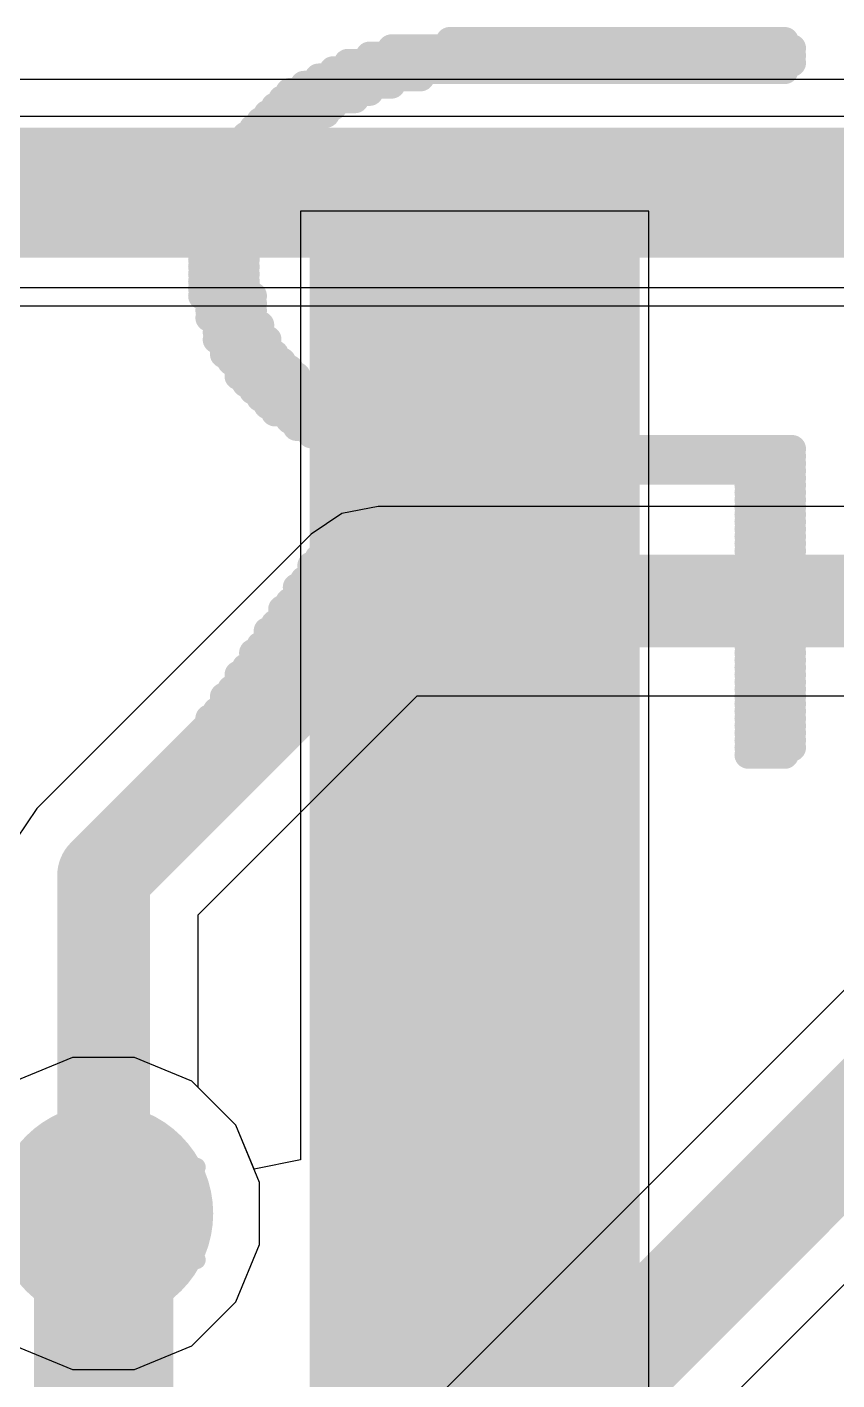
# Model space of a CAD drawing. Header units: inches. Extents: x -0.2 to 15.8, y 0 to 3.5.
# Drawn here: x 0.7252 to 0.8125, y 0.1061 to 0.2519 of the extents above; entities that cross this region are included whole.
import ezdxf

# ---------------------------------------------------------------- set-up
doc = ezdxf.new("R2010")
doc.units = ezdxf.units.IN
doc.header["$MEASUREMENT"] = 0
for name, color, linetype in [('Bottom Layer', 5, 'Continuous'), ('Bottom Overlay', 54, 'Continuous'), ('Drill Drawing', 1, 'Continuous'), ('Signal_1', 16, 'Continuous'), ('Signal_2', 76, 'Continuous'), ('Top Layer', 1, 'Continuous'), ('Top Paste', 8, 'Continuous'), ('Top Solder', 216, 'Continuous'), ('Via Holes', 16, 'Continuous')]:
    doc.layers.add(name, color=color, linetype=linetype)

msp = doc.modelspace()

# ---------------------------------------------------------------- hatches: boundary and pattern name
at = {"layer": 'Bottom Layer'}
h = msp.add_hatch(color=5, dxfattribs=at)
edge = h.paths.add_edge_path()
edge.add_arc((0.73342, 0.124), 0.01181, 0, 360)
at = {"layer": 'Signal_1'}
h = msp.add_hatch(color=16, dxfattribs=at)
edge = h.paths.add_edge_path()
edge.add_arc((0.73342, 0.124), 0.01181, 0, 360)
at = {"layer": 'Signal_2'}
h = msp.add_hatch(color=76, dxfattribs=at)
edge = h.paths.add_edge_path()
edge.add_arc((0.73342, 0.124), 0.01181, 0, 360)
at = {"layer": 'Top Layer'}
msp.add_hatch(color=1, dxfattribs=at).paths.add_polyline_path([(0.78719, 0.06166), (0.75963, 0.06166), (0.75963, 0.22702), (0.78719, 0.22702)])
h = msp.add_hatch(color=1, dxfattribs=at)
edge = h.paths.add_edge_path()
edge.add_arc((0.73342, 0.124), 0.01181, 0, 360)
at = {"layer": 'Top Paste'}
msp.add_hatch(color=8, dxfattribs=at).paths.add_polyline_path([(0.78719, 0.06166), (0.75963, 0.06166), (0.75963, 0.22702), (0.78719, 0.22702)])
at = {"layer": 'Top Solder'}
msp.add_hatch(color=216, dxfattribs=at).paths.add_polyline_path([(0.79119, 0.05766), (0.75563, 0.05766), (0.75563, 0.23102), (0.79119, 0.23102)])
at = {"layer": 'Via Holes'}
h = msp.add_hatch(color=7, dxfattribs=at)
edge = h.paths.add_edge_path()
edge.add_arc((0.73342, 0.124), 0.00591, 0, 360)

# ---------------------------------------------------------------- linework, layer by layer
at = {"layer": 'Bottom Layer'}
for p, q in [((1.14835, 0.24622), (0.695, 0.24622)), ((0.69965, 0.22378), (1.153, 0.22378)), ((0.88007, 0.21493), (0.76235, 0.09722)), ((0.77493, 0.07807), (0.89265, 0.19578)), ((0.73007, 0.14081), (0.72389, 0.13825)), ((0.73676, 0.14081), (0.73007, 0.14081)), ((0.74294, 0.13825), (0.73676, 0.14081)), ((0.74767, 0.13352), (0.74294, 0.13825)), ((0.75023, 0.12734), (0.74767, 0.13352)), ((0.75023, 0.12066), (0.75023, 0.12734)), ((0.74767, 0.11448), (0.75023, 0.12066)), ((0.74294, 0.10975), (0.74767, 0.11448)), ((0.72389, 0.10975), (0.73007, 0.10719)), ((0.73676, 0.10719), (0.74294, 0.10975)), ((0.73007, 0.10719), (0.73676, 0.10719))]:
    msp.add_line(p, q, dxfattribs=at)
at = {"layer": 'Bottom Layer', "const_width": 0.012}
for points in [[(0.695, 0.235), (1.153, 0.235)], [(0.767, 0.086), (0.888, 0.207)]]:
    msp.add_lwpolyline(points, dxfattribs=at)
at = {"layer": 'Bottom Overlay', "const_width": 0.003}
for points in [[(0.76444, 0.24957), (0.80762, 0.24957)], [(0.77072, 0.25036), (0.80683, 0.25036)], [(0.75973, 0.248), (0.80762, 0.248)], [(0.76208, 0.24879), (0.80762, 0.24879)], [(0.75659, 0.24643), (0.76758, 0.24643)], [(0.75816, 0.24721), (0.80683, 0.24721)], [(0.75502, 0.24564), (0.76444, 0.24564)], [(0.75266, 0.24407), (0.76051, 0.24407)], [(0.75345, 0.24486), (0.76208, 0.24486)], [(0.75109, 0.2425), (0.75737, 0.2425)], [(0.75188, 0.24329), (0.75816, 0.24329)], [(0.74952, 0.24093), (0.75502, 0.24093)], [(0.75031, 0.24172), (0.7558, 0.24172)], [(0.74795, 0.23936), (0.75345, 0.23936)], [(0.74874, 0.24015), (0.75423, 0.24015)], [(0.74717, 0.23858), (0.75266, 0.23858)], [(0.74717, 0.23779), (0.75188, 0.23779)], [(0.74638, 0.23701), (0.75188, 0.23701)], [(0.74638, 0.23622), (0.75109, 0.23622)], [(0.7456, 0.23544), (0.75031, 0.23544)], [(0.74481, 0.23387), (0.74952, 0.23387)], [(0.7456, 0.23465), (0.75031, 0.23465)], [(0.74481, 0.23308), (0.74952, 0.23308)], [(0.74481, 0.2323), (0.74952, 0.2323)], [(0.74403, 0.23073), (0.74874, 0.23073)], [(0.74481, 0.23151), (0.74952, 0.23151)], [(0.74403, 0.22994), (0.74874, 0.22994)], [(0.74403, 0.22916), (0.74874, 0.22916)], [(0.74403, 0.22837), (0.74874, 0.22837)], [(0.74403, 0.22759), (0.74874, 0.22759)], [(0.74403, 0.2268), (0.74874, 0.2268)], [(0.74403, 0.22602), (0.74874, 0.22602)], [(0.74403, 0.22523), (0.74874, 0.22523)], [(0.74403, 0.22445), (0.74874, 0.22445)], [(0.74403, 0.22366), (0.74874, 0.22366)], [(0.74403, 0.22288), (0.74952, 0.22288)], [(0.74481, 0.22209), (0.74952, 0.22209)], [(0.74481, 0.22131), (0.74952, 0.22131)], [(0.74481, 0.22052), (0.74952, 0.22052)], [(0.7456, 0.21974), (0.75031, 0.21974)], [(0.7456, 0.21895), (0.75031, 0.21895)], [(0.7456, 0.21817), (0.75109, 0.21817)], [(0.74638, 0.21738), (0.75109, 0.21738)], [(0.74638, 0.2166), (0.75188, 0.2166)], [(0.74717, 0.21581), (0.75266, 0.21581)], [(0.74795, 0.21503), (0.75345, 0.21503)], [(0.74795, 0.21424), (0.75423, 0.21424)], [(0.74874, 0.21346), (0.75502, 0.21346)], [(0.74952, 0.21267), (0.7558, 0.21267)], [(0.75031, 0.21189), (0.75659, 0.21189)], [(0.75109, 0.2111), (0.75816, 0.2111)], [(0.75188, 0.21032), (0.75973, 0.21032)], [(0.75345, 0.20953), (0.7613, 0.20953)], [(0.75423, 0.20875), (0.76365, 0.20875)], [(0.7558, 0.20796), (0.76601, 0.20796)], [(0.75737, 0.20718), (0.77151, 0.20718)], [(0.75894, 0.20639), (0.80762, 0.20639)], [(0.7613, 0.20561), (0.80762, 0.20561)], [(0.76287, 0.20482), (0.80762, 0.20482)], [(0.76287, 0.20404), (0.80762, 0.20404)], [(0.76287, 0.20325), (0.76758, 0.20325)], [(0.80291, 0.20325), (0.80762, 0.20325)], [(0.7613, 0.20168), (0.76679, 0.20168)], [(0.76208, 0.20247), (0.76679, 0.20247)], [(0.80291, 0.20247), (0.80762, 0.20247)], [(0.80291, 0.20168), (0.80762, 0.20168)], [(0.76051, 0.20011), (0.76522, 0.20011)], [(0.7613, 0.2009), (0.76601, 0.2009)], [(0.80291, 0.2009), (0.80762, 0.2009)], [(0.80291, 0.20011), (0.80762, 0.20011)], [(0.75973, 0.19933), (0.76522, 0.19933)], [(0.75973, 0.19854), (0.76444, 0.19854)], [(0.80291, 0.19933), (0.80762, 0.19933)], [(0.80291, 0.19854), (0.80762, 0.19854)], [(0.75816, 0.19697), (0.76365, 0.19697)], [(0.75894, 0.19776), (0.76365, 0.19776)], [(0.80291, 0.19776), (0.80762, 0.19776)], [(0.80291, 0.19697), (0.80762, 0.19697)], [(0.75737, 0.1954), (0.76208, 0.1954)], [(0.75816, 0.19619), (0.76287, 0.19619)], [(0.80291, 0.19619), (0.80762, 0.19619)], [(0.80291, 0.1954), (0.80762, 0.1954)], [(0.75659, 0.19462), (0.76208, 0.19462)], [(0.80291, 0.19462), (0.80762, 0.19462)], [(0.7558, 0.19383), (0.7613, 0.19383)], [(0.7558, 0.19305), (0.76051, 0.19305)], [(0.80291, 0.19383), (0.80762, 0.19383)], [(0.80291, 0.19305), (0.80762, 0.19305)], [(0.75423, 0.19148), (0.75973, 0.19148)], [(0.75502, 0.19226), (0.75973, 0.19226)], [(0.80291, 0.19226), (0.80762, 0.19226)], [(0.80291, 0.19148), (0.80762, 0.19148)], [(0.75345, 0.18991), (0.75816, 0.18991)], [(0.75423, 0.19069), (0.75894, 0.19069)], [(0.80291, 0.19069), (0.80762, 0.19069)], [(0.80291, 0.18991), (0.80762, 0.18991)], [(0.75266, 0.18912), (0.75816, 0.18912)], [(0.75266, 0.18834), (0.75737, 0.18834)], [(0.80291, 0.18912), (0.80762, 0.18912)], [(0.80291, 0.18834), (0.80762, 0.18834)], [(0.75109, 0.18677), (0.75659, 0.18677)], [(0.75188, 0.18755), (0.75659, 0.18755)], [(0.80291, 0.18755), (0.80762, 0.18755)], [(0.80291, 0.18677), (0.80762, 0.18677)], [(0.75031, 0.1852), (0.75502, 0.1852)], [(0.75109, 0.18598), (0.7558, 0.18598)], [(0.80291, 0.18598), (0.80762, 0.18598)], [(0.80291, 0.1852), (0.80762, 0.1852)], [(0.74952, 0.18441), (0.75502, 0.18441)], [(0.80291, 0.18441), (0.80762, 0.18441)], [(0.74874, 0.18284), (0.75345, 0.18284)], [(0.74952, 0.18363), (0.75423, 0.18363)], [(0.80291, 0.18363), (0.80762, 0.18363)], [(0.80291, 0.18284), (0.80762, 0.18284)], [(0.74795, 0.18206), (0.75345, 0.18206)], [(0.74795, 0.18127), (0.75266, 0.18127)], [(0.80291, 0.18206), (0.80762, 0.18206)], [(0.80291, 0.18127), (0.80762, 0.18127)], [(0.74638, 0.1797), (0.75188, 0.1797)], [(0.74717, 0.18049), (0.75188, 0.18049)], [(0.80291, 0.18049), (0.80762, 0.18049)], [(0.80291, 0.1797), (0.80762, 0.1797)], [(0.7456, 0.17813), (0.75031, 0.17813)], [(0.74638, 0.17892), (0.75109, 0.17892)], [(0.80291, 0.17892), (0.80762, 0.17892)], [(0.80291, 0.17813), (0.80762, 0.17813)], [(0.74481, 0.17735), (0.75031, 0.17735)], [(0.74481, 0.17656), (0.74952, 0.17656)], [(0.80291, 0.17735), (0.80762, 0.17735)], [(0.80291, 0.17656), (0.80762, 0.17656)], [(0.74324, 0.17499), (0.74874, 0.17499)], [(0.74403, 0.17578), (0.74874, 0.17578)], [(0.80291, 0.17578), (0.80762, 0.17578)], [(0.80291, 0.17499), (0.80762, 0.17499)], [(0.74324, 0.17421), (0.74795, 0.17421)], [(0.80291, 0.17421), (0.80762, 0.17421)], [(0.74246, 0.17342), (0.74717, 0.17342)], [(0.80291, 0.17342), (0.80683, 0.17342)]]:
    msp.add_lwpolyline(points, dxfattribs=at)
at = {"layer": 'Bottom Overlay', "const_width": 0.0015}
for points in [[(0.76369, 0.24957, 1), (0.76519, 0.24957, 1)], [(0.76997, 0.25036, 1), (0.77147, 0.25036, 1)], [(0.80608, 0.25036, 1), (0.80758, 0.25036, 1)], [(0.80687, 0.24957, 1), (0.80837, 0.24957, 1)], [(0.75898, 0.248, 1), (0.76048, 0.248, 1)], [(0.76133, 0.24879, 1), (0.76283, 0.24879, 1)], [(0.80687, 0.24879, 1), (0.80837, 0.24879, 1)], [(0.80687, 0.248, 1), (0.80837, 0.248, 1)], [(0.75584, 0.24643, 1), (0.75734, 0.24643, 1)], [(0.75741, 0.24721, 1), (0.75891, 0.24721, 1)], [(0.76683, 0.24643, 1), (0.76833, 0.24643, 1)], [(0.80608, 0.24721, 1), (0.80758, 0.24721, 1)], [(0.75427, 0.24564, 1), (0.75577, 0.24564, 1)], [(0.76369, 0.24564, 1), (0.76519, 0.24564, 1)], [(0.75191, 0.24407, 1), (0.75341, 0.24407, 1)], [(0.7527, 0.24486, 1), (0.7542, 0.24486, 1)], [(0.75976, 0.24407, 1), (0.76126, 0.24407, 1)], [(0.76133, 0.24486, 1), (0.76283, 0.24486, 1)], [(0.75034, 0.2425, 1), (0.75184, 0.2425, 1)], [(0.75113, 0.24329, 1), (0.75263, 0.24329, 1)], [(0.75662, 0.2425, 1), (0.75812, 0.2425, 1)], [(0.75741, 0.24329, 1), (0.75891, 0.24329, 1)], [(0.74877, 0.24093, 1), (0.75027, 0.24093, 1)], [(0.74956, 0.24172, 1), (0.75106, 0.24172, 1)], [(0.75427, 0.24093, 1), (0.75577, 0.24093, 1)], [(0.75505, 0.24172, 1), (0.75655, 0.24172, 1)], [(0.7472, 0.23936, 1), (0.7487, 0.23936, 1)], [(0.74799, 0.24015, 1), (0.74949, 0.24015, 1)], [(0.7527, 0.23936, 1), (0.7542, 0.23936, 1)], [(0.75348, 0.24015, 1), (0.75498, 0.24015, 1)], [(0.74642, 0.23858, 1), (0.74792, 0.23858, 1)], [(0.74642, 0.23779, 1), (0.74792, 0.23779, 1)], [(0.75113, 0.23779, 1), (0.75263, 0.23779, 1)], [(0.75191, 0.23858, 1), (0.75341, 0.23858, 1)], [(0.74563, 0.23701, 1), (0.74713, 0.23701, 1)], [(0.74563, 0.23622, 1), (0.74713, 0.23622, 1)], [(0.75034, 0.23622, 1), (0.75184, 0.23622, 1)], [(0.75113, 0.23701, 1), (0.75263, 0.23701, 1)], [(0.74485, 0.23544, 1), (0.74635, 0.23544, 1)], [(0.74956, 0.23544, 1), (0.75106, 0.23544, 1)], [(0.74406, 0.23387, 1), (0.74556, 0.23387, 1)], [(0.74485, 0.23465, 1), (0.74635, 0.23465, 1)], [(0.74877, 0.23387, 1), (0.75027, 0.23387, 1)], [(0.74956, 0.23465, 1), (0.75106, 0.23465, 1)], [(0.74406, 0.23308, 1), (0.74556, 0.23308, 1)], [(0.74406, 0.2323, 1), (0.74556, 0.2323, 1)], [(0.74877, 0.23308, 1), (0.75027, 0.23308, 1)], [(0.74877, 0.2323, 1), (0.75027, 0.2323, 1)], [(0.74328, 0.23073, 1), (0.74478, 0.23073, 1)], [(0.74406, 0.23151, 1), (0.74556, 0.23151, 1)], [(0.74799, 0.23073, 1), (0.74949, 0.23073, 1)], [(0.74877, 0.23151, 1), (0.75027, 0.23151, 1)], [(0.74328, 0.22994, 1), (0.74478, 0.22994, 1)], [(0.74328, 0.22916, 1), (0.74478, 0.22916, 1)], [(0.74799, 0.22994, 1), (0.74949, 0.22994, 1)], [(0.74799, 0.22916, 1), (0.74949, 0.22916, 1)], [(0.74328, 0.22837, 1), (0.74478, 0.22837, 1)], [(0.74328, 0.22759, 1), (0.74478, 0.22759, 1)], [(0.74799, 0.22837, 1), (0.74949, 0.22837, 1)], [(0.74799, 0.22759, 1), (0.74949, 0.22759, 1)], [(0.74328, 0.2268, 1), (0.74478, 0.2268, 1)], [(0.74328, 0.22602, 1), (0.74478, 0.22602, 1)], [(0.74799, 0.2268, 1), (0.74949, 0.2268, 1)], [(0.74799, 0.22602, 1), (0.74949, 0.22602, 1)], [(0.74328, 0.22523, 1), (0.74478, 0.22523, 1)], [(0.74799, 0.22523, 1), (0.74949, 0.22523, 1)], [(0.74328, 0.22445, 1), (0.74478, 0.22445, 1)], [(0.74328, 0.22366, 1), (0.74478, 0.22366, 1)], [(0.74799, 0.22445, 1), (0.74949, 0.22445, 1)], [(0.74799, 0.22366, 1), (0.74949, 0.22366, 1)], [(0.74328, 0.22288, 1), (0.74478, 0.22288, 1)], [(0.74406, 0.22209, 1), (0.74556, 0.22209, 1)], [(0.74877, 0.22288, 1), (0.75027, 0.22288, 1)], [(0.74877, 0.22209, 1), (0.75027, 0.22209, 1)], [(0.74406, 0.22131, 1), (0.74556, 0.22131, 1)], [(0.74406, 0.22052, 1), (0.74556, 0.22052, 1)], [(0.74877, 0.22131, 1), (0.75027, 0.22131, 1)], [(0.74877, 0.22052, 1), (0.75027, 0.22052, 1)], [(0.74485, 0.21974, 1), (0.74635, 0.21974, 1)], [(0.74485, 0.21895, 1), (0.74635, 0.21895, 1)], [(0.74956, 0.21974, 1), (0.75106, 0.21974, 1)], [(0.74956, 0.21895, 1), (0.75106, 0.21895, 1)], [(0.74485, 0.21817, 1), (0.74635, 0.21817, 1)], [(0.74563, 0.21738, 1), (0.74713, 0.21738, 1)], [(0.75034, 0.21817, 1), (0.75184, 0.21817, 1)], [(0.75034, 0.21738, 1), (0.75184, 0.21738, 1)], [(0.74563, 0.2166, 1), (0.74713, 0.2166, 1)], [(0.74642, 0.21581, 1), (0.74792, 0.21581, 1)], [(0.75113, 0.2166, 1), (0.75263, 0.2166, 1)], [(0.75191, 0.21581, 1), (0.75341, 0.21581, 1)], [(0.7472, 0.21503, 1), (0.7487, 0.21503, 1)], [(0.7527, 0.21503, 1), (0.7542, 0.21503, 1)], [(0.7472, 0.21424, 1), (0.7487, 0.21424, 1)], [(0.74799, 0.21346, 1), (0.74949, 0.21346, 1)], [(0.75348, 0.21424, 1), (0.75498, 0.21424, 1)], [(0.75427, 0.21346, 1), (0.75577, 0.21346, 1)], [(0.74877, 0.21267, 1), (0.75027, 0.21267, 1)], [(0.74956, 0.21189, 1), (0.75106, 0.21189, 1)], [(0.75505, 0.21267, 1), (0.75655, 0.21267, 1)], [(0.75584, 0.21189, 1), (0.75734, 0.21189, 1)], [(0.75034, 0.2111, 1), (0.75184, 0.2111, 1)], [(0.75113, 0.21032, 1), (0.75263, 0.21032, 1)], [(0.75741, 0.2111, 1), (0.75891, 0.2111, 1)], [(0.75898, 0.21032, 1), (0.76048, 0.21032, 1)], [(0.7527, 0.20953, 1), (0.7542, 0.20953, 1)], [(0.75348, 0.20875, 1), (0.75498, 0.20875, 1)], [(0.76055, 0.20953, 1), (0.76205, 0.20953, 1)], [(0.7629, 0.20875, 1), (0.7644, 0.20875, 1)], [(0.75505, 0.20796, 1), (0.75655, 0.20796, 1)], [(0.75662, 0.20718, 1), (0.75812, 0.20718, 1)], [(0.76526, 0.20796, 1), (0.76676, 0.20796, 1)], [(0.77076, 0.20718, 1), (0.77226, 0.20718, 1)], [(0.75819, 0.20639, 1), (0.75969, 0.20639, 1)], [(0.76055, 0.20561, 1), (0.76205, 0.20561, 1)], [(0.80687, 0.20639, 1), (0.80837, 0.20639, 1)], [(0.80687, 0.20561, 1), (0.80837, 0.20561, 1)], [(0.76212, 0.20482, 1), (0.76362, 0.20482, 1)], [(0.80687, 0.20482, 1), (0.80837, 0.20482, 1)], [(0.76212, 0.20404, 1), (0.76362, 0.20404, 1)], [(0.76212, 0.20325, 1), (0.76362, 0.20325, 1)], [(0.76683, 0.20325, 1), (0.76833, 0.20325, 1)], [(0.80216, 0.20325, 1), (0.80366, 0.20325, 1)], [(0.80687, 0.20404, 1), (0.80837, 0.20404, 1)], [(0.80687, 0.20325, 1), (0.80837, 0.20325, 1)], [(0.76055, 0.20168, 1), (0.76205, 0.20168, 1)], [(0.76133, 0.20247, 1), (0.76283, 0.20247, 1)], [(0.76604, 0.20247, 1), (0.76754, 0.20247, 1)], [(0.76604, 0.20168, 1), (0.76754, 0.20168, 1)], [(0.80216, 0.20247, 1), (0.80366, 0.20247, 1)], [(0.80216, 0.20168, 1), (0.80366, 0.20168, 1)], [(0.80687, 0.20247, 1), (0.80837, 0.20247, 1)], [(0.80687, 0.20168, 1), (0.80837, 0.20168, 1)], [(0.75976, 0.20011, 1), (0.76126, 0.20011, 1)], [(0.76055, 0.2009, 1), (0.76205, 0.2009, 1)], [(0.76447, 0.20011, 1), (0.76597, 0.20011, 1)], [(0.76526, 0.2009, 1), (0.76676, 0.2009, 1)], [(0.80216, 0.2009, 1), (0.80366, 0.2009, 1)], [(0.80216, 0.20011, 1), (0.80366, 0.20011, 1)], [(0.80687, 0.2009, 1), (0.80837, 0.2009, 1)], [(0.80687, 0.20011, 1), (0.80837, 0.20011, 1)], [(0.75898, 0.19933, 1), (0.76048, 0.19933, 1)], [(0.75898, 0.19854, 1), (0.76048, 0.19854, 1)], [(0.76369, 0.19854, 1), (0.76519, 0.19854, 1)], [(0.76447, 0.19933, 1), (0.76597, 0.19933, 1)], [(0.80216, 0.19933, 1), (0.80366, 0.19933, 1)], [(0.80216, 0.19854, 1), (0.80366, 0.19854, 1)], [(0.80687, 0.19933, 1), (0.80837, 0.19933, 1)], [(0.80687, 0.19854, 1), (0.80837, 0.19854, 1)], [(0.75741, 0.19697, 1), (0.75891, 0.19697, 1)], [(0.75819, 0.19776, 1), (0.75969, 0.19776, 1)], [(0.7629, 0.19776, 1), (0.7644, 0.19776, 1)], [(0.7629, 0.19697, 1), (0.7644, 0.19697, 1)], [(0.80216, 0.19776, 1), (0.80366, 0.19776, 1)], [(0.80216, 0.19697, 1), (0.80366, 0.19697, 1)], [(0.80687, 0.19776, 1), (0.80837, 0.19776, 1)], [(0.80687, 0.19697, 1), (0.80837, 0.19697, 1)], [(0.75662, 0.1954, 1), (0.75812, 0.1954, 1)], [(0.75741, 0.19619, 1), (0.75891, 0.19619, 1)], [(0.76133, 0.1954, 1), (0.76283, 0.1954, 1)], [(0.76212, 0.19619, 1), (0.76362, 0.19619, 1)], [(0.80216, 0.19619, 1), (0.80366, 0.19619, 1)], [(0.80216, 0.1954, 1), (0.80366, 0.1954, 1)], [(0.80687, 0.19619, 1), (0.80837, 0.19619, 1)], [(0.80687, 0.1954, 1), (0.80837, 0.1954, 1)], [(0.75584, 0.19462, 1), (0.75734, 0.19462, 1)], [(0.76133, 0.19462, 1), (0.76283, 0.19462, 1)], [(0.80216, 0.19462, 1), (0.80366, 0.19462, 1)], [(0.80687, 0.19462, 1), (0.80837, 0.19462, 1)], [(0.75505, 0.19383, 1), (0.75655, 0.19383, 1)], [(0.75505, 0.19305, 1), (0.75655, 0.19305, 1)], [(0.75976, 0.19305, 1), (0.76126, 0.19305, 1)], [(0.76055, 0.19383, 1), (0.76205, 0.19383, 1)], [(0.80216, 0.19383, 1), (0.80366, 0.19383, 1)], [(0.80216, 0.19305, 1), (0.80366, 0.19305, 1)], [(0.80687, 0.19383, 1), (0.80837, 0.19383, 1)], [(0.80687, 0.19305, 1), (0.80837, 0.19305, 1)], [(0.75348, 0.19148, 1), (0.75498, 0.19148, 1)], [(0.75427, 0.19226, 1), (0.75577, 0.19226, 1)], [(0.75898, 0.19226, 1), (0.76048, 0.19226, 1)], [(0.75898, 0.19148, 1), (0.76048, 0.19148, 1)], [(0.80216, 0.19226, 1), (0.80366, 0.19226, 1)], [(0.80216, 0.19148, 1), (0.80366, 0.19148, 1)], [(0.80687, 0.19226, 1), (0.80837, 0.19226, 1)], [(0.80687, 0.19148, 1), (0.80837, 0.19148, 1)], [(0.7527, 0.18991, 1), (0.7542, 0.18991, 1)], [(0.75348, 0.19069, 1), (0.75498, 0.19069, 1)], [(0.75741, 0.18991, 1), (0.75891, 0.18991, 1)], [(0.75819, 0.19069, 1), (0.75969, 0.19069, 1)], [(0.80216, 0.19069, 1), (0.80366, 0.19069, 1)], [(0.80216, 0.18991, 1), (0.80366, 0.18991, 1)], [(0.80687, 0.19069, 1), (0.80837, 0.19069, 1)], [(0.80687, 0.18991, 1), (0.80837, 0.18991, 1)], [(0.75191, 0.18912, 1), (0.75341, 0.18912, 1)], [(0.75191, 0.18834, 1), (0.75341, 0.18834, 1)], [(0.75662, 0.18834, 1), (0.75812, 0.18834, 1)], [(0.75741, 0.18912, 1), (0.75891, 0.18912, 1)], [(0.80216, 0.18912, 1), (0.80366, 0.18912, 1)], [(0.80216, 0.18834, 1), (0.80366, 0.18834, 1)], [(0.80687, 0.18912, 1), (0.80837, 0.18912, 1)], [(0.80687, 0.18834, 1), (0.80837, 0.18834, 1)], [(0.75034, 0.18677, 1), (0.75184, 0.18677, 1)], [(0.75113, 0.18755, 1), (0.75263, 0.18755, 1)], [(0.75584, 0.18755, 1), (0.75734, 0.18755, 1)], [(0.75584, 0.18677, 1), (0.75734, 0.18677, 1)], [(0.80216, 0.18755, 1), (0.80366, 0.18755, 1)], [(0.80216, 0.18677, 1), (0.80366, 0.18677, 1)], [(0.80687, 0.18755, 1), (0.80837, 0.18755, 1)], [(0.80687, 0.18677, 1), (0.80837, 0.18677, 1)], [(0.74956, 0.1852, 1), (0.75106, 0.1852, 1)], [(0.75034, 0.18598, 1), (0.75184, 0.18598, 1)], [(0.75427, 0.1852, 1), (0.75577, 0.1852, 1)], [(0.75505, 0.18598, 1), (0.75655, 0.18598, 1)], [(0.80216, 0.18598, 1), (0.80366, 0.18598, 1)], [(0.80216, 0.1852, 1), (0.80366, 0.1852, 1)], [(0.80687, 0.18598, 1), (0.80837, 0.18598, 1)], [(0.80687, 0.1852, 1), (0.80837, 0.1852, 1)], [(0.74877, 0.18441, 1), (0.75027, 0.18441, 1)], [(0.75427, 0.18441, 1), (0.75577, 0.18441, 1)], [(0.80216, 0.18441, 1), (0.80366, 0.18441, 1)], [(0.80687, 0.18441, 1), (0.80837, 0.18441, 1)], [(0.74799, 0.18284, 1), (0.74949, 0.18284, 1)], [(0.74877, 0.18363, 1), (0.75027, 0.18363, 1)], [(0.7527, 0.18284, 1), (0.7542, 0.18284, 1)], [(0.75348, 0.18363, 1), (0.75498, 0.18363, 1)], [(0.80216, 0.18363, 1), (0.80366, 0.18363, 1)], [(0.80216, 0.18284, 1), (0.80366, 0.18284, 1)], [(0.80687, 0.18363, 1), (0.80837, 0.18363, 1)], [(0.80687, 0.18284, 1), (0.80837, 0.18284, 1)], [(0.7472, 0.18206, 1), (0.7487, 0.18206, 1)], [(0.7472, 0.18127, 1), (0.7487, 0.18127, 1)], [(0.75191, 0.18127, 1), (0.75341, 0.18127, 1)], [(0.7527, 0.18206, 1), (0.7542, 0.18206, 1)], [(0.80216, 0.18206, 1), (0.80366, 0.18206, 1)], [(0.80216, 0.18127, 1), (0.80366, 0.18127, 1)], [(0.80687, 0.18206, 1), (0.80837, 0.18206, 1)], [(0.80687, 0.18127, 1), (0.80837, 0.18127, 1)], [(0.74563, 0.1797, 1), (0.74713, 0.1797, 1)], [(0.74642, 0.18049, 1), (0.74792, 0.18049, 1)], [(0.75113, 0.18049, 1), (0.75263, 0.18049, 1)], [(0.75113, 0.1797, 1), (0.75263, 0.1797, 1)], [(0.80216, 0.18049, 1), (0.80366, 0.18049, 1)], [(0.80216, 0.1797, 1), (0.80366, 0.1797, 1)], [(0.80687, 0.18049, 1), (0.80837, 0.18049, 1)], [(0.80687, 0.1797, 1), (0.80837, 0.1797, 1)], [(0.74485, 0.17813, 1), (0.74635, 0.17813, 1)], [(0.74563, 0.17892, 1), (0.74713, 0.17892, 1)], [(0.74956, 0.17813, 1), (0.75106, 0.17813, 1)], [(0.75034, 0.17892, 1), (0.75184, 0.17892, 1)], [(0.80216, 0.17892, 1), (0.80366, 0.17892, 1)], [(0.80216, 0.17813, 1), (0.80366, 0.17813, 1)], [(0.80687, 0.17892, 1), (0.80837, 0.17892, 1)], [(0.80687, 0.17813, 1), (0.80837, 0.17813, 1)], [(0.74406, 0.17735, 1), (0.74556, 0.17735, 1)], [(0.74406, 0.17656, 1), (0.74556, 0.17656, 1)], [(0.74877, 0.17656, 1), (0.75027, 0.17656, 1)], [(0.74956, 0.17735, 1), (0.75106, 0.17735, 1)], [(0.80216, 0.17735, 1), (0.80366, 0.17735, 1)], [(0.80216, 0.17656, 1), (0.80366, 0.17656, 1)], [(0.80687, 0.17735, 1), (0.80837, 0.17735, 1)], [(0.80687, 0.17656, 1), (0.80837, 0.17656, 1)], [(0.74249, 0.17499, 1), (0.74399, 0.17499, 1)], [(0.74328, 0.17578, 1), (0.74478, 0.17578, 1)], [(0.74799, 0.17578, 1), (0.74949, 0.17578, 1)], [(0.74799, 0.17499, 1), (0.74949, 0.17499, 1)], [(0.80216, 0.17578, 1), (0.80366, 0.17578, 1)], [(0.80216, 0.17499, 1), (0.80366, 0.17499, 1)], [(0.80687, 0.17578, 1), (0.80837, 0.17578, 1)], [(0.80687, 0.17499, 1), (0.80837, 0.17499, 1)], [(0.74249, 0.17421, 1), (0.74399, 0.17421, 1)], [(0.7472, 0.17421, 1), (0.7487, 0.17421, 1)], [(0.80216, 0.17421, 1), (0.80366, 0.17421, 1)], [(0.80687, 0.17421, 1), (0.80837, 0.17421, 1)], [(0.74171, 0.17342, 1), (0.74321, 0.17342, 1)], [(0.74642, 0.17342, 1), (0.74792, 0.17342, 1)], [(0.80216, 0.17342, 1), (0.80366, 0.17342, 1)], [(0.80608, 0.17342, 1), (0.80758, 0.17342, 1)]]:
    msp.add_lwpolyline(points, format="xyb", close=True, dxfattribs=at)
at = {"layer": 'Drill Drawing', "const_width": 0.002}
for points in [[(0.72842, 0.129), (0.73342, 0.134)], [(0.73342, 0.134), (0.73842, 0.129)], [(0.72342, 0.129), (0.72842, 0.124)], [(0.72342, 0.129), (0.72842, 0.129)], [(0.73842, 0.129), (0.74342, 0.129)], [(0.73842, 0.124), (0.74342, 0.129)], [(0.72342, 0.119), (0.72842, 0.124)], [(0.73842, 0.124), (0.74342, 0.119)], [(0.72342, 0.119), (0.72842, 0.119)], [(0.72842, 0.119), (0.73342, 0.114)], [(0.73342, 0.114), (0.73842, 0.119)], [(0.73842, 0.119), (0.74342, 0.119)]]:
    msp.add_lwpolyline(points, dxfattribs=at)
at = {"layer": 'Drill Drawing', "const_width": 0.001}
for points in [[(0.73292, 0.134, 1), (0.73392, 0.134, 1)], [(0.73292, 0.134, 1), (0.73392, 0.134, 1)], [(0.72792, 0.129, 1), (0.72892, 0.129, 1)], [(0.72792, 0.129, 1), (0.72892, 0.129, 1)], [(0.73792, 0.129, 1), (0.73892, 0.129, 1)], [(0.73792, 0.129, 1), (0.73892, 0.129, 1)], [(0.74292, 0.129, 1), (0.74392, 0.129, 1)], [(0.74292, 0.129, 1), (0.74392, 0.129, 1)], [(0.72792, 0.124, 1), (0.72892, 0.124, 1)], [(0.72792, 0.124, 1), (0.72892, 0.124, 1)], [(0.73792, 0.124, 1), (0.73892, 0.124, 1)], [(0.73792, 0.124, 1), (0.73892, 0.124, 1)], [(0.72792, 0.119, 1), (0.72892, 0.119, 1)], [(0.72792, 0.119, 1), (0.72892, 0.119, 1)], [(0.73792, 0.119, 1), (0.73892, 0.119, 1)], [(0.73792, 0.119, 1), (0.73892, 0.119, 1)], [(0.74292, 0.119, 1), (0.74392, 0.119, 1)], [(0.74292, 0.119, 1), (0.74392, 0.119, 1)], [(0.73292, 0.114, 1), (0.73392, 0.114, 1)], [(0.73292, 0.114, 1), (0.73392, 0.114, 1)]]:
    msp.add_lwpolyline(points, format="xyb", close=True, dxfattribs=at)
at = {"layer": 'Signal_1'}
for p, q in [((0.763, 0.2002), (0.7591, 0.19942)), ((1.19278, 0.2002), (0.763, 0.2002)), ((0.7591, 0.19942), (0.75579, 0.19721)), ((0.75579, 0.19721), (0.72621, 0.16763)), ((0.74361, 0.15619), (0.76722, 0.1798)), ((0.76722, 0.1798), (1.197, 0.1798)), ((0.72621, 0.16763), (0.724, 0.16432)), ((0.74361, 0.13758), (0.74361, 0.15619)), ((0.74767, 0.13352), (0.74361, 0.13758)), ((0.75023, 0.12734), (0.74767, 0.13352)), ((0.75023, 0.12066), (0.75023, 0.12734)), ((0.74767, 0.11448), (0.75023, 0.12066)), ((0.74294, 0.10975), (0.74767, 0.11448)), ((0.72389, 0.10975), (0.73007, 0.10719)), ((0.73676, 0.10719), (0.74294, 0.10975)), ((0.73007, 0.10719), (0.73676, 0.10719))]:
    msp.add_line(p, q, dxfattribs=at)
at = {"layer": 'Signal_1', "const_width": 0.01}
for points in [[(0.73342, 0.16042), (0.763, 0.19)], [(0.763, 0.19), (1.197, 0.19)], [(0.73342, 0.124), (0.73342, 0.16042)]]:
    msp.add_lwpolyline(points, dxfattribs=at)
at = {"layer": 'Signal_1', "const_width": 0.005}
for points in [[(0.7605, 0.19, 1), (0.7655, 0.19, 1)], [(0.7605, 0.19, 1), (0.7655, 0.19, 1)], [(0.73092, 0.16042, 1), (0.73592, 0.16042, 1)], [(0.73092, 0.16042, 1), (0.73592, 0.16042, 1)], [(0.73092, 0.124, 1), (0.73592, 0.124, 1)]]:
    msp.add_lwpolyline(points, format="xyb", close=True, dxfattribs=at)
at = {"layer": 'Signal_2'}
for p, q in [((0.84178, 0.2422), (0.34, 0.2422)), ((0.34422, 0.2218), (0.846, 0.2218)), ((0.73007, 0.14081), (0.72389, 0.13825)), ((0.73676, 0.14081), (0.73007, 0.14081)), ((0.74294, 0.13825), (0.73676, 0.14081)), ((0.74767, 0.13352), (0.74294, 0.13825)), ((0.75023, 0.12734), (0.74767, 0.13352)), ((0.75023, 0.12066), (0.75023, 0.12734)), ((0.74767, 0.11448), (0.75023, 0.12066)), ((0.74294, 0.10975), (0.74767, 0.11448)), ((0.72389, 0.10975), (0.73007, 0.10719)), ((0.73676, 0.10719), (0.74294, 0.10975)), ((0.73007, 0.10719), (0.73676, 0.10719))]:
    msp.add_line(p, q, dxfattribs=at)
at = {"layer": 'Signal_2', "const_width": 0.01}
msp.add_lwpolyline([(0.34, 0.232), (0.846, 0.232)], dxfattribs=at)
at = {"layer": 'Top Layer'}
for p, q in [((0.79219, 0.23202), (0.75463, 0.23202)), ((0.75463, 0.23202), (0.75463, 0.12978)), ((0.79219, 0.05666), (0.79219, 0.23202)), ((0.73007, 0.14081), (0.72389, 0.13825)), ((0.73676, 0.14081), (0.73007, 0.14081)), ((0.74294, 0.13825), (0.73676, 0.14081)), ((0.74767, 0.13352), (0.74294, 0.13825)), ((0.74963, 0.12879), (0.74767, 0.13352)), ((0.75463, 0.12978), (0.74963, 0.12879))]:
    msp.add_line(p, q, dxfattribs=at)
at = {"layer": 'Top Layer', "const_width": 0.015}
msp.add_lwpolyline([(0.73342, 0.06032), (0.73342, 0.124)], dxfattribs=at)
at = {"layer": 'Top Layer', "const_width": 0.0075}
msp.add_lwpolyline([(0.72967, 0.124, 1), (0.73717, 0.124, 1)], format="xyb", close=True, dxfattribs=at)

doc.saveas('drawing.dxf')
